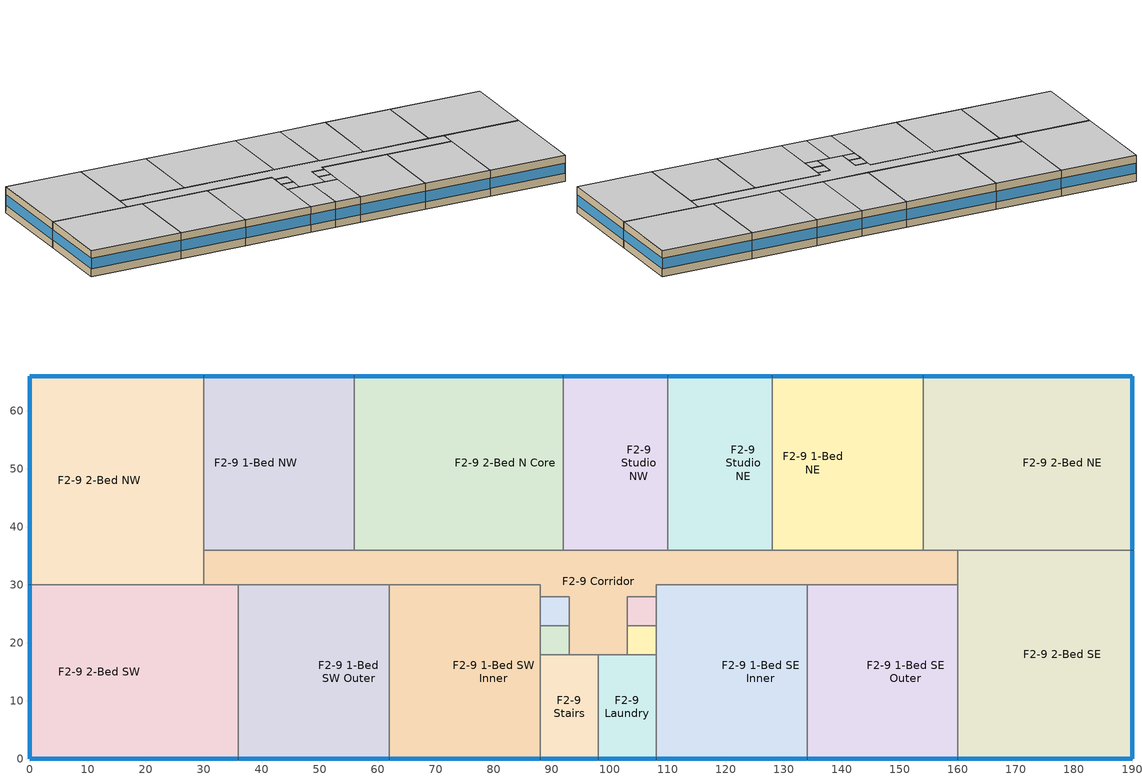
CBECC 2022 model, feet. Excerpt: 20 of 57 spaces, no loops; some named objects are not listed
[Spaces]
F2-9 1-Bed NE
 floor inside (TypicalFloorInterior): 154,66 154,36 142,36 142,66 z10; 142,66 142,36 128,36 128,66 z10
 wall outside (MetalFrameWallU069): 154,66 128,66 z10:20
 wall to F2-9 Studio NE (MetalFrameWallInterior): 128,66 128,36 z10:20
 wall to F2-9 2-Bed NE (MetalFrameWallInterior): 154,36 154,66 z10:20
 wall to F2-9 Corridor (MetalFrameWallInterior): 128,36 154,36 z10:20
 window (Res Fixed Window): 153.92,66 128.08,66 z13:17.03
 ceiling inside (IntCeiling): 154,36 154,66 128,66 128,36 z20
F2-9 Studio NE
 floor inside (TypicalFloorInterior): 118,66 118,36 110,36 110,66 z10; 128,66 128,36 118,36 118,66 z10
 wall outside (MetalFrameWallU069): 128,66 110,66 z10:20
 wall to F2-9 Corridor (MetalFrameWallInterior): 110,36 128,36 z10:20
 wall to F2-9 Studio NW (MetalFrameWallInterior): 110,66 110,36 z10:20
 window (Res Fixed Window): 127.92,66 110.08,66 z13:17.04
 ceiling inside (IntCeiling): 128,36 128,66 110,66 110,36 z20
F2-9 2-Bed NE
 floor inside (TypicalFloorInterior): 166,66 166,36 154,36 154,66 z10; 190,66 190,36 166,36 166,66 z10
 wall outside (MetalFrameWallU069): 190,36 190,66 154,66 z10:20
 wall to F2-9 2-Bed SE (MetalFrameWallInterior): 160,36 190,36 z10:20
 wall to F2-9 Corridor (MetalFrameWallInterior): 154,36 160,36 z10:20
 window (Res Fixed Window): 190,36.08 190,65.92 / 189.92,66 154.08,66 z13:17.02
 ceiling inside (IntCeiling): 190,36 190,66 154,66 154,36 z20
F2-9 Corridor
 floor inside (TypicalFloorInterior): 48,36 48,30 30,30 30,36 z10; 160,36 160,30 142,30 142,36 z10; 118,36 118,30 108,30 108,28 103,28 103,18 93,18 93,28 88,28 88,30 72,30 72,36 z10; 72,36 72,30 48,30 48,36 z10; 142,36 142,30 118,30 118,36 z10
 wall to F2-9 1-Bed NW (MetalFrameWallInterior): 56,36 30,36 z10:20
 wall to F2-9 1-Bed SE Inner (MetalFrameWallInterior): 108,28 108,30 134,30 z10:20
 wall to F2-9 1-Bed SE Outer (MetalFrameWallInterior): 134,30 160,30 z10:20
 wall to F2-9 1-Bed SW Inner (MetalFrameWallInterior): 62,30 88,30 88,28 z10:20
 wall to F2-9 1-Bed SW Outer (MetalFrameWallInterior): 36,30 62,30 z10:20
 wall to F2-9 2-Bed N Core (MetalFrameWallInterior): 92,36 56,36 z10:20
 wall to F2-9 2-Bed NW (MetalFrameWallInterior): 30,36 30,30 z10:20
 wall to F2-9 2-Bed SE (MetalFrameWallInterior): 160,30 160,36 z10:20
 wall to F2-9 2-Bed SW (MetalFrameWallInterior): 30,30 36,30 z10:20
 wall to F2-9 Elevator NE (MetalFrameWallInterior): 103,23 103,28 108,28 z10:20
 wall to F2-9 Elevator SW (MetalFrameWallInterior): 93,23 93,18 z10:20
 wall to F2-9 Studio NW (MetalFrameWallInterior): 110,36 92,36 z10:20
 wall to F2-9 Stairs (MetalFrameWallInterior): 93,18 98,18 z10:20
 wall to F2-9 Elevator NW (MetalFrameWallInterior): 88,28 93,28 93,23 z10:20
 wall to F2-9 Elevator SE (MetalFrameWallInterior): 103,18 103,23 z10:20
 wall to F2-9 Laundry (MetalFrameWallInterior): 98,18 103,18 z10:20
 ceiling inside (IntCeiling): 103,18 103,28 108,28 108,30 160,30 160,36 30,36 30,30 88,30 88,28 93,28 93,18 z20
F2-9 1-Bed NW
 floor inside (TypicalFloorInterior): 56,66 56,36 48,36 48,66 z10; 48,66 48,36 30,36 30,66 z10
 wall outside (MetalFrameWallU069): 56,66 30,66 z10:20
 wall to F2-9 2-Bed NW (MetalFrameWallInterior): 30,66 30,36 z10:20
 wall to F2-9 2-Bed N Core (MetalFrameWallInterior): 56,36 56,66 z10:20
 window (Res Fixed Window): 55.92,66 30.08,66 z13:17.03
 ceiling inside (IntCeiling): 56,36 56,66 30,66 30,36 z20
F2-9 2-Bed NW
 floor inside (TypicalFloorInterior): 30,66 30,30 24,30 24,66 z10; 24,66 24,30 0,30 0,66 z10
 wall outside (MetalFrameWallU069): 30,66 0,66 0,30 z10:20
 wall to F2-9 2-Bed SW (MetalFrameWallInterior): 0,30 30,30 z10:20
 window (Res Fixed Window): 0,65.92 0,30.08 / 29.92,66 0.08,66 z13:17.02
 ceiling inside (IntCeiling): 30,30 30,66 0,66 0,30 z20
F2-9 2-Bed N Core
 floor inside (TypicalFloorInterior): 92,66 92,36 72,36 72,66 z10; 72,66 72,36 56,36 56,66 z10
 wall outside (MetalFrameWallU069): 92,66 56,66 z10:20
 wall to F2-9 Studio NW (MetalFrameWallInterior): 92,36 92,66 z10:20
 window (Res Fixed Window): 91.92,66 56.08,66 z13:17.02
 ceiling inside (IntCeiling): 92,36 92,66 56,66 56,36 z20
F2-9 1-Bed SE Inner
 floor inside (TypicalFloorInterior): 134,30 134,0 118,0 118,30 z10; 118,30 118,0 108,0 108,30 z10
 wall outside (MetalFrameWallU069): 108,0 134,0 z10:20
 wall to F2-9 Elevator NE (MetalFrameWallInterior): 108,28 108,23 z10:20
 wall to F2-9 1-Bed SE Outer (MetalFrameWallInterior): 134,0 134,30 z10:20
 wall to F2-9 Elevator SE (MetalFrameWallInterior): 108,23 108,18 z10:20
 wall to F2-9 Laundry (MetalFrameWallInterior): 108,18 108,0 z10:20
 window (Res Fixed Window): 108.08,0 133.92,0 z13:17.03
 ceiling inside (IntCeiling): 134,0 134,30 108,30 108,0 z20
F2-9 Elevator NE
 floor inside (TypicalFloorInterior): 108,28 108,23 103,23 103,28 z10
 wall to F2-9 Elevator SE (MetalFrameWallInterior): 103,23 108,23 z10:20
 ceiling inside (IntCeiling): 108,23 108,28 103,28 103,23 z20
F2-9 1-Bed SE Outer
 floor inside (TypicalFloorInterior): 160,30 160,0 142,0 142,30 z10; 142,30 142,0 134,0 134,30 z10
 wall outside (MetalFrameWallU069): 134,0 160,0 z10:20
 wall to F2-9 2-Bed SE (MetalFrameWallInterior): 160,0 160,30 z10:20
 window (Res Fixed Window): 134.08,0 159.92,0 z13:17.03
 ceiling inside (IntCeiling): 160,0 160,30 134,30 134,0 z20
F2-9 Elevator SE
 floor inside (TypicalFloorInterior): 108,23 108,18 103,18 103,23 z10
 wall to F2-9 Laundry (MetalFrameWallInterior): 103,18 108,18 z10:20
 ceiling inside (IntCeiling): 108,18 108,23 103,23 103,18 z20
F2-9 Laundry
 floor inside (TypicalFloorInterior): 108,18 108,0 98,0 98,18 z10
 wall outside (MetalFrameWallU062): 98,0 108,0 z10:20
 wall to F2-9 Stairs (MetalFrameWallInterior): 98,18 98,0 z10:20
 window (Res Fixed Window): 98.08,0 107.92,0 z13:17.07
 ceiling inside (IntCeiling): 108,0 108,18 98,18 98,0 z20
F2-9 2-Bed SE
 floor inside (TypicalFloorInterior): 190,36 190,0 166,0 166,36 z10; 166,36 166,0 160,0 160,36 z10
 wall outside (MetalFrameWallU069): 160,0 190,0 190,36 z10:20
 window (Res Fixed Window): 160.08,0 189.92,0 / 190,0.08 190,35.92 z13:17.02
 ceiling inside (IntCeiling): 190,0 190,36 160,36 160,0 z20
F2-9 1-Bed SW Inner
 floor inside (TypicalFloorInterior): 88,30 88,0 72,0 72,30 z10; 72,30 72,0 62,0 62,30 z10
 wall outside (MetalFrameWallU069): 62,0 88,0 z10:20
 wall to F2-9 1-Bed SW Outer (MetalFrameWallInterior): 62,30 62,0 z10:20
 wall to F2-9 Stairs (MetalFrameWallInterior): 88,0 88,18 z10:20
 wall to F2-9 Elevator SW (MetalFrameWallInterior): 88,18 88,23 z10:20
 wall to F2-9 Elevator NW (MetalFrameWallInterior): 88,23 88,28 z10:20
 window (Res Fixed Window): 62.08,0 87.92,0 z13:17.03
 ceiling inside (IntCeiling): 88,0 88,30 62,30 62,0 z20
F2-9 1-Bed SW Outer
 floor inside (TypicalFloorInterior): 62,30 62,0 48,0 48,30 z10; 48,30 48,0 36,0 36,30 z10
 wall outside (MetalFrameWallU069): 36,0 62,0 z10:20
 wall to F2-9 2-Bed SW (MetalFrameWallInterior): 36,30 36,0 z10:20
 window (Res Fixed Window): 36.08,0 61.92,0 z13:17.03
 ceiling inside (IntCeiling): 62,0 62,30 36,30 36,0 z20
F2-9 Stairs
 floor inside (TypicalFloorInterior): 98,18 98,0 88,0 88,18 z10
 wall outside (MetalFrameWallU062): 88,0 98,0 z10:20
 wall to F2-9 Elevator SW (MetalFrameWallInterior): 93,18 88,18 z10:20
 window (Res Fixed Window): 88.08,0 97.92,0 z13:17.07
 ceiling inside (IntCeiling): 98,0 98,18 88,18 88,0 z20
F2-9 Elevator SW
 floor inside (TypicalFloorInterior): 93,23 93,18 88,18 88,23 z10
 wall to F2-9 Elevator NW (MetalFrameWallInterior): 93,23 88,23 z10:20
 ceiling inside (IntCeiling): 93,18 93,23 88,23 88,18 z20
F2-9 Elevator NW
 floor inside (TypicalFloorInterior): 93,28 93,23 88,23 88,28 z10
 ceiling inside (IntCeiling): 93,23 93,28 88,28 88,23 z20
F2-9 2-Bed SW
 floor inside (TypicalFloorInterior): 36,30 36,0 24,0 24,30 z10; 24,30 24,0 0,0 0,30 z10
 wall outside (MetalFrameWallU069): 0,30 0,0 36,0 z10:20
 window (Res Fixed Window): 0,29.92 0,0.08 / 0.08,0 35.92,0 z13:17.02
 ceiling inside (IntCeiling): 36,0 36,30 0,30 0,0 z20
F2-9 Studio NW
 floor inside (TypicalFloorInterior): 100,66 100,36 92,36 92,66 z10; 110,66 110,36 100,36 100,66 z10
 wall outside (MetalFrameWallU069): 110,66 92,66 z10:20
 window (Res Fixed Window): 109.92,66 92.08,66 z13:17.04
 ceiling inside (IntCeiling): 110,36 110,66 92,66 92,36 z20
[Proj]
0110012-HighRiseRes10Story-CECStd19: CliZn=ClimateZone12; WeatherStation=SACRAMENTO-EXECUTIVE_724830; HVACAutoSizing=0; IsStdModel=1; TakeCentralElecDHWSolPVCred=1
[Bldg]
Building 1: BldgAz=0; TotStoryCnt=12; AboveGrdStoryCnt=10
[Mat]
Name | CodeCat | CodeItem
Gypsum Board - 3/4 in. | Bldg Board and Siding | Gypsum Board - 3/4 in.
Gypsum Board - 1/2 in. | Bldg Board and Siding | Gypsum Board - 1/2 in.
Gypsum Board - 5/8 in. | Bldg Board and Siding | Gypsum Board - 5/8 in.
Stucco - 7/8 in. | Plastering Materials | Stucco - 7/8 in.
Carpet - 3/4 in. | Finish Materials | Carpet - 3/4 in.
Metal Deck - 1/16 in. | Bldg Board and Siding | Metal Deck - 1/16 in.
Air - Metal Wall Framing - 16 or 24 in. OC | Air | Air - Metal Wall Framing - 16 or 24 in. OC
Concrete - 140 lb/ft3 - 4 in. | Concrete | Concrete - 140 lb/ft3 - 4 in.
Compliance Insulation R0.10 | Insulation Board | Compliance Insulation R0.10
Compliance Insulation R0.20 | Insulation Board | Compliance Insulation R0.20
Compliance Insulation R2.00 | Insulation Board | Compliance Insulation R2.00
Compliance Insulation R10.06 | Insulation Board | Compliance Insulation R10.06
Compliance Insulation R13.99 | Insulation Board | Compliance Insulation R13.99
[ConsAssm]
Name | CompatibleSurfType | SpecMthd | ExtRoughness | MatRef[1] | MatRef[2] | MatRef[3] | MatRef[4] | MatRef[5] | MatRef[6] | MatRef[7]
TypicalFloorInterior | InteriorFloor | Layers | MediumRough | Metal Deck - 1/16 in. | Concrete - 140 lb/ft3 - 4 in. | Carpet - 3/4 in.
IntCeiling | Ceiling |  |  | Gypsum Board - 3/4 in.
MetalFrameWallInterior |  | Layers | MediumSmooth | Gypsum Board - 5/8 in. | Air - Metal Wall Framing - 16 or 24 in. OC | Gypsum Board - 5/8 in.
MetalFrameWallU062 | ExteriorWall | Layers | Smooth | Stucco - 7/8 in. | Compliance Insulation R13.99 | Air - Metal Wall Framing - 16 or 24 in. OC | Gypsum Board - 1/2 in.
MetalFrameWallU069 |  | Layers | Smooth | Stucco - 7/8 in. | Compliance Insulation R10.06 | Compliance Insulation R2.00 | Compliance Insulation R0.20 | Compliance Insulation R0.10 | Air - Metal Wall Framing - 16 or 24 in. OC | Gypsum Board - 1/2 in.
[FenCons]
Res Fixed Window: FenProdType=FixedWindow; SHGC=0.25; UFactor=0.36; VT=0.42
[Story]
Building Story Residential Floors 2-9: Mult=8
[Spc] Story=Building Story Residential Floors 2-9
F2-9 1-Bed NE: ThrmlZnRef=Thermal Zone: F2-9 1-Bed N; Vol=7800; SpcFuncDefaultsRef=Residential; DwellingUnitTypeCnt[2]=1; ResSpcDHWFeaturesRef[2]=F2-9 1-Bed NE rsd1
F2-9 1-Bed NW: ThrmlZnRef=Thermal Zone: F2-9 1-Bed N; Vol=7800; SpcFuncDefaultsRef=Residential; DwellingUnitTypeCnt[2]=1; ResSpcDHWFeaturesRef[2]=F2-9 1-Bed NW rsd1
F2-9 1-Bed SE Inner: ThrmlZnRef=Thermal Zone: F2-9 1-Bed SE; Vol=7800; SpcFuncDefaultsRef=Residential; DwellingUnitTypeCnt[2]=1; ResSpcDHWFeaturesRef[2]=F2-9 1-Bed SE Inner rsd1
F2-9 1-Bed SE Outer: ThrmlZnRef=Thermal Zone: F2-9 1-Bed SE; Vol=7800; SpcFuncDefaultsRef=Residential; DwellingUnitTypeCnt[2]=1; ResSpcDHWFeaturesRef[2]=F2-9 1-Bed SE Outer rsd1
F2-9 1-Bed SW Inner: ThrmlZnRef=Thermal Zone: F2-9 1-Bed SW; Vol=7800; SpcFuncDefaultsRef=Residential; DwellingUnitTypeCnt[2]=1; ResSpcDHWFeaturesRef[2]=F2-9 1-Bed SW Inner rsd1
F2-9 1-Bed SW Outer: ThrmlZnRef=Thermal Zone: F2-9 1-Bed SW; Vol=7800; SpcFuncDefaultsRef=Residential; DwellingUnitTypeCnt[2]=1; ResSpcDHWFeaturesRef[2]=F2-9 1-Bed SW Outer rsd1
F2-9 2-Bed N Core: ThrmlZnRef=Thermal Zone: F2-9 2-Bed N Core; Vol=10800; SpcFuncDefaultsRef=Residential; DwellingUnitTypeCnt[3]=1; ResSpcDHWFeaturesRef[3]=F2-9 2-Bed N Core rsd2
F2-9 2-Bed NE: ThrmlZnRef=Thermal Zone: F2-9 2-Bed NE; Vol=10800; SpcFuncDefaultsRef=Residential; DwellingUnitTypeCnt[3]=1; ResSpcDHWFeaturesRef[3]=F2-9 2-Bed NE rsd2
F2-9 2-Bed NW: ThrmlZnRef=Thermal Zone: F2-9 2-Bed NW; Vol=10800; SpcFuncDefaultsRef=Residential; DwellingUnitTypeCnt[3]=1; ResSpcDHWFeaturesRef[3]=F2-9 2-Bed NW rsd2
F2-9 2-Bed SE: ThrmlZnRef=Thermal Zone: F2-9 2-Bed SE; Vol=10800; SpcFuncDefaultsRef=Residential; DwellingUnitTypeCnt[3]=1; ResSpcDHWFeaturesRef[3]=F2-9 2-Bed SE rsd2
F2-9 2-Bed SW: ThrmlZnRef=Thermal Zone: F2-9 2-Bed SW; Vol=10800; SpcFuncDefaultsRef=Residential; DwellingUnitTypeCnt[3]=1; ResSpcDHWFeaturesRef[3]=F2-9 2-Bed SW rsd2
F2-9 Corridor: ThrmlZnRef=Thermal Zone: F2-9 Corridor; Vol=9200; SpcFunc=Corridor Area; IsResCommon=1; OccSensorCtrl=1
F2-9 Elevator NE; F2-9 Elevator NW; F2-9 Elevator SE; F2-9 Elevator SW: ThrmlZnRef=Thermal Zone: F2-9 Corridor; Vol=250; SpcFuncDefaultsRef=Elevator; IsResCommon=1; CondgType=IndirectlyConditioned
F2-9 Laundry: ThrmlZnRef=Thermal Zone: F2-9 Laundry; Vol=1800; SpcFunc=Laundry Area; IsResCommon=1; SHWFluidSegRef=NonResPropGasSHWPriSupSeg
F2-9 Stairs: ThrmlZnRef=Thermal Zone: F2-9 Corridor; Vol=1800; SpcFunc=Stairwell; IsResCommon=1; OccSensorCtrl=1; CondgType=IndirectlyConditioned
F2-9 Studio NE: ThrmlZnRef=Thermal Zone: F2-9 Studio N; Vol=5400; SpcFuncDefaultsRef=Residential; DwellingUnitTypeCnt[1]=1; ResSpcDHWFeaturesRef[1]=F2-9 Studio NE rsd0
F2-9 Studio NW: ThrmlZnRef=Thermal Zone: F2-9 Studio N; Vol=5400; SpcFuncDefaultsRef=Residential; DwellingUnitTypeCnt[1]=1; ResSpcDHWFeaturesRef[1]=F2-9 Studio NW rsd0
[ThrmlZn]
Name | HVACZnCnt | PriAirCondgSysRef[1] | PriAirCondgSysPriority[1] | VentSysRef | VentSysPriority
Thermal Zone: F2-9 1-Bed N | 2 | ZnSys F2-9 1-Bed N | 2 | VentSys F2-9 1-Bed N | 1
Thermal Zone: F2-9 1-Bed SE | 2 | ZnSys F2-9 1-Bed SE | 2 | VentSys F2-9 1-Bed SE | 1
Thermal Zone: F2-9 1-Bed SW | 2 | ZnSys F2-9 1-Bed SW | 2 | VentSys F2-9 1-Bed SW | 1
Thermal Zone: F2-9 2-Bed N Core |  | ZnSys F2-9 2-Bed N Core | 2 | VentSys F2-9 2-Bed N Core | 1
Thermal Zone: F2-9 2-Bed NE | 1 | ZnSys F2-9 2-Bed NE | 2 | VentSys F2-9 2-Bed NE | 1
Thermal Zone: F2-9 2-Bed NW | 1 | ZnSys F2-9 2-Bed NW | 2 | VentSys F2-9 2-Bed NW | 1
Thermal Zone: F2-9 2-Bed SE | 1 | ZnSys F2-9 2-Bed SE | 2 | VentSys F2-9 2-Bed SE | 1
Thermal Zone: F2-9 2-Bed SW | 1 | ZnSys F2-9 2-Bed SW | 2 | VentSys F2-9 2-Bed SW | 1
Thermal Zone: F2-9 Corridor; Thermal Zone: F2-9 Laundry |  | PropAirSys6-2
Thermal Zone: F2-9 Studio N | 2 | ZnSys F2-9 Studio N | 2 | VentSys F2-9 Studio N | 1
[SpcFuncDefaults]
Name | SpcFunc | VentSpcFunc | SHWFluidSegRef | ResDHWSysRef
Elevator | Electrical, Mechanical, Telephone Rooms | General - Unoccupied | NonResPropElecSHWPriSupSeg
Residential | High-Rise Residential Living Spaces |  |  | PropResDHWSystem
